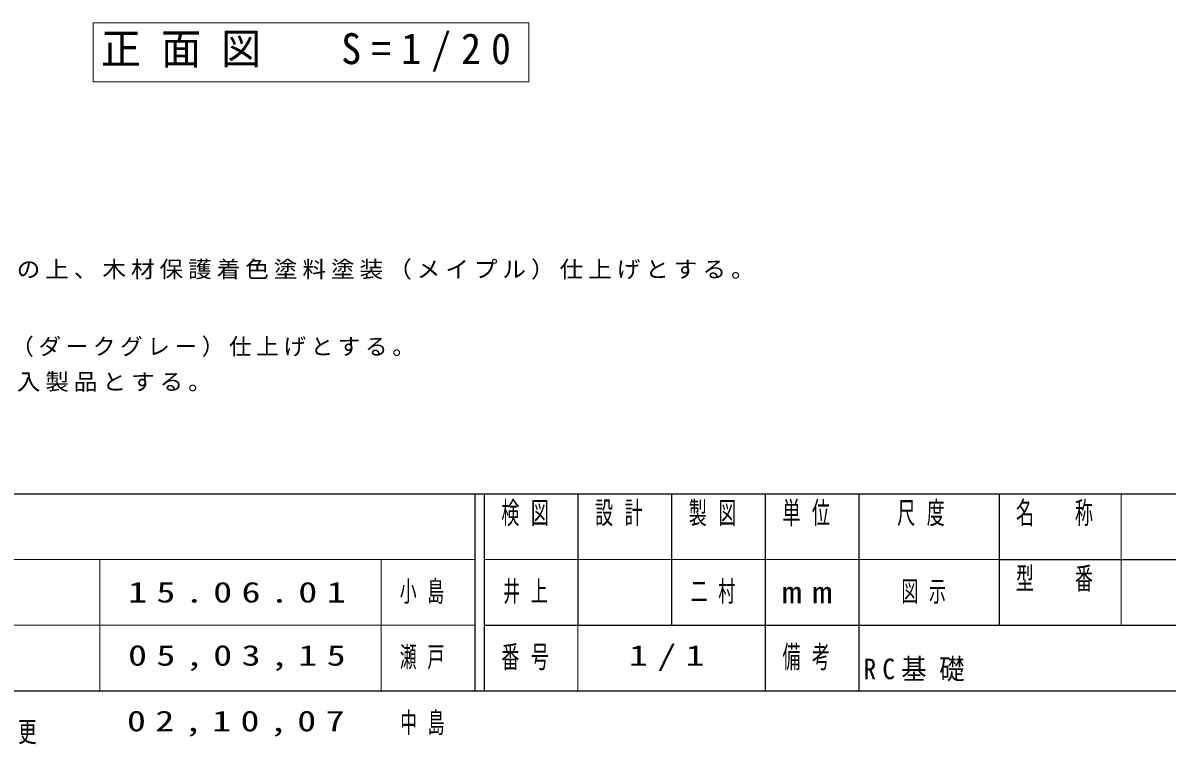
# Model space of a CAD drawing. Units: millimetres on the paper, scale 1:20. Extents: x -365 to 12, y -38 to 257.
# Drawn here: x -286.7 to -164.6, y -6 to 71.2 of the extents above; entities that cross this region are included whole.
import ezdxf

# ---------------------------------------------------------------- set-up
doc = ezdxf.new("R2010")
doc.units = ezdxf.units.MM
doc.layers.add('1_20', color=3, linetype='Continuous', lineweight=25)
doc.layers.add('99', color=7, linetype='Continuous', lineweight=13)
doc.layers.add('CLASS1', color=7, linetype='Continuous')
doc.styles.add('ＭＳ ゴシック', font='')
doc.styles.get('ＭＳ ゴシック').set_extended_font_data('MS Gothic')

msp = doc.modelspace()

# ---------------------------------------------------------------- linework, layer by layer
at = {"layer": '1_20', "color": 7, "lineweight": 13}
for p, q in [((-232.729, 71.236), (-279.229, 71.236)), ((-279.229, 71.236), (-279.229, 64.936)), ((-232.729, 64.936), (-232.729, 71.236)), ((-279.229, 64.936), (-232.729, 64.936))]:
    msp.add_line(p, q, dxfattribs=at)
at = {"layer": '99', "color": 20, "lineweight": 25}
for p, q in [((-365, 21), (0, 21)), ((-365, 0), (0, 0))]:
    msp.add_line(p, q, dxfattribs=at)
at = {"layer": '99', "color": 3, "lineweight": 25}
for p, q in [((-238.5, 21), (-238.5, 0)), ((-237.5, 21), (-237.5, 0)), ((-227.5, 21), (-227.5, 7)), ((-217.5, 21), (-217.5, 7)), ((-207.5, 21), (-207.5, 0)), ((-197.5, 21), (-197.5, 7)), ((-182.5, 21), (-182.5, 7)), ((-182.5, 14), (-70, 14)), ((-237.5, 7), (0, 7)), ((-197.5, 7), (-197.5, 0))]:
    msp.add_line(p, q, dxfattribs=at)
at = {"layer": '99'}
for p, q in [((-169.5, 21), (-169.5, 7)), ((-365, 14), (-238.5, 14)), ((-278.5, 14), (-278.5, 0)), ((-248.5, 14), (-248.5, 0)), ((-237.5, 14), (-182.5, 14)), ((-365, 7), (-238.5, 7)), ((-227.5, 7), (-227.5, 0))]:
    msp.add_line(p, q, dxfattribs=at)

# ---------------------------------------------------------------- texts
at = {"layer": '1_20', "color": 7, "insert": (-255.979, 68.086), "char_height": 3.299, "attachment_point": 5, "style": 'ＭＳ ゴシック'}
msp.add_mtext('\\T1.5;\\W0.95;正面図\u3000S=1/20', dxfattribs=at)
at = {"layer": '99', "style": 'ＭＳ ゴシック'}
for s, insert, char_height, attachment_point in [('\\T1.64;\\W0.6;検図', (-232.5, 20.167), 2.346, 2), ('\\T1.64;\\W0.6;設計', (-222.5, 20.167), 2.346, 2), ('\\T1.64;\\W0.6;製図', (-212.5, 20.167), 2.346, 2), ('\\T1.64;\\W0.6;単位', (-202.5, 20.167), 2.346, 2), ('\\T1.64;\\W0.6;尺度', (-190.25, 20.167), 2.346, 2), ('\\T1.64;\\W0.6;名\u3000称', (-176, 20.167), 2.346, 2), ('\\T1.64;\\W0.6;型\u3000番', (-176, 13.167), 2.346, 2), ('\\T1.5;\\W1.35;15.06.01', (-275.5, 10.5), 2.199, 4), ('\\T1.64;\\W0.6;小島', (-246.5, 10.5), 2.199, 4), ('\\T1.64;\\W0.6;井上', (-232.5, 10.5), 2.199, 5), ('\\T1.64;\\W0.6;二村', (-212.5, 10.5), 2.199, 5), ('\\T1.5;\\W1.35;mm', (-202.5, 10.5), 2.346, 5), ('\\T1.64;\\W0.6;図示', (-190, 10.5), 2.199, 5), ('\\T1.64;\\W0.6;瀬戸', (-246.5, 3.5), 2.199, 4), ('\\T1.64;\\W0.6;番号', (-232.5, 3.5), 2.346, 5), ('\\T1.5;\\W1.35;1/1', (-217.5, 3.5), 2.199, 5), ('\\T1.64;\\W0.6;備考', (-202.5, 3.5), 2.346, 5), ('\\T1.5;\\W1.35;05,03,15', (-275.5, 3.5), 2.199, 4), ('\\T1.5;\\W0.9;RC基礎', (-197, 1), 2.199, 7), ('\\T1.5;\\W1.35;02,10,07', (-263.5, -3.5), 2.199, 5), ('\\T1.64;\\W0.6;中島', (-243.5, -3.5), 2.199, 5), ('\\T1.61;\\W0.65;特記仕様内容変更/ネジ・ボルト類仕様変更/表記変更', (-321.75, -6), 2.199, 8)]:
    msp.add_mtext(s, dxfattribs=dict(at, insert=insert, char_height=char_height, attachment_point=attachment_point))
at = {"layer": 'CLASS1', "char_height": 1.76, "attachment_point": 7, "style": 'ＭＳ ゴシック'}
for s, insert in [('\\T1.21;\\W1.05;木材は、ヒノキ(一等材)とし、カンナ・ペーパーがけの上、木材保護着色塗料塗装（メイプル）仕上げとする。', (-360.583, 43.616)), ('\\T1.21;鋳鉄は、ＦＣ\u3000２００とし、ポリエステル樹脂粉体塗装（ダークグレー）仕上げとする。', (-360.583, 35.616)), ('\\T1.21;\\W1.05;本製品は、(一社)日本公園施設業協会賠償責任保険加入製品とする。', (-360.583, 31.616))]:
    msp.add_mtext(s, dxfattribs=dict(at, insert=insert))

doc.saveas('drawing.dxf')
